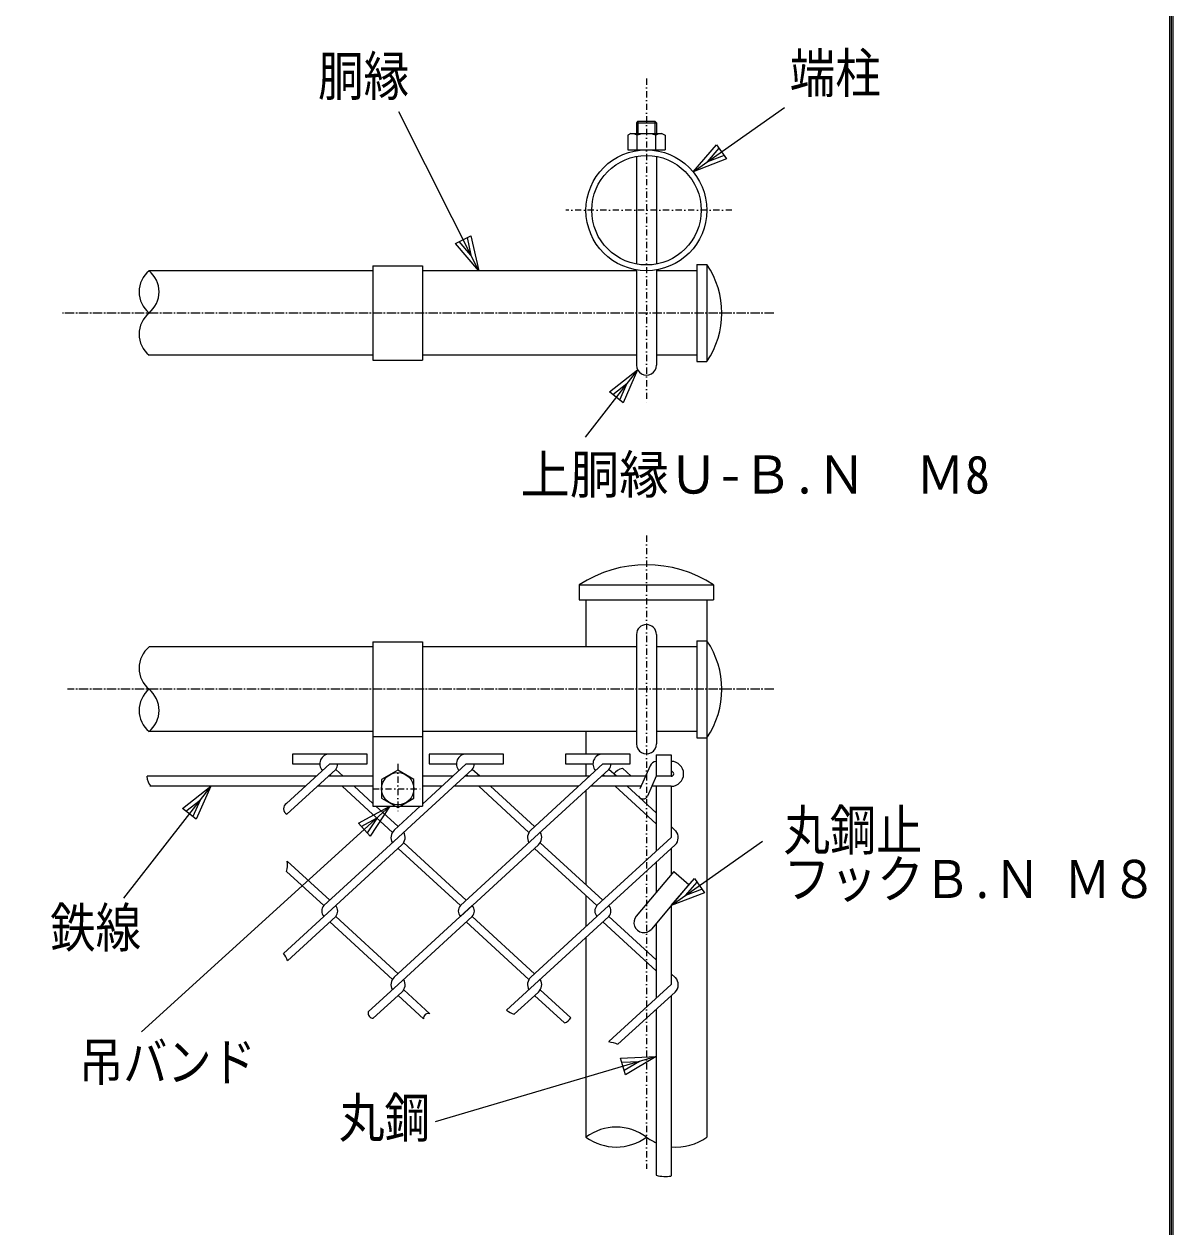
# Model space of a CAD drawing. Units: millimetres, scale not verified. Extents: x -2950 to 2950, y -2100 to 2100.
# Drawn here: x 1876 to 2800, y -434 to 533 of the extents above; entities that cross this region are included whole.
import ezdxf
from ezdxf.enums import TextEntityAlignment as Align

# ---------------------------------------------------------------- set-up
doc = ezdxf.new("R2010")
doc.units = ezdxf.units.MM
doc.header["$LTSCALE"] = 10
doc.linetypes.add('USER1', pattern=[1.125, 0.75, -0.125, 0.125, -0.125])
doc.linetypes.add('USER3', pattern=[1.01, 0.5, -0.25, 0.01, -0.25])
for name, color, linetype, lineweight in [('0-1_1', 7, 'Continuous', 25), ('0-2_0', 7, 'Continuous', 25), ('0-6_WAKU', 7, 'Continuous', 25)]:
    doc.layers.add(name, color=color, linetype=linetype, lineweight=lineweight)
doc.styles.add('ＭＳ ゴシック', font='')
doc.styles.get('ＭＳ ゴシック').set_extended_font_data('MS Gothic')

# ---------------------------------------------------------------- blocks, each defined once
blk = doc.blocks.new('C110')
at = {"layer": '0-1_1', "color": 4}
blk.add_line((40779.8, 18197.8), (40138.1, 19473.9), dxfattribs=at)
blk.add_lwpolyline([(40716.6, 18479.4), (40779.8, 18197.8), (40591.5, 18416.5)], close=True, dxfattribs=at)
blk.add_lwpolyline([(40685.3, 18463.7), (40716.9, 18322.9), (40622.8, 18432.2)], dxfattribs=at)
blk = doc.blocks.new('C111')
at = {"layer": '0-1_1', "color": 4}
blk.add_line((42504, 18991.8), (43237.7, 19508.9), dxfattribs=at)
blk.add_lwpolyline([(42773.2, 19095.9), (42504, 18991.8), (42692.5, 19210.3)], close=True, dxfattribs=at)
blk.add_lwpolyline([(42753, 19124.5), (42618.4, 19072.5), (42712.7, 19181.7)], dxfattribs=at)
blk = doc.blocks.new('C112')
at = {"layer": '0-1_1', "color": 4}
blk.add_line((40065.5, 14682.3), (38067.7, 12868.6), dxfattribs=at)
blk.add_lwpolyline([(39811.1, 14545.9), (40065.5, 14682.3), (39905.2, 14442.2)], close=True, dxfattribs=at)
blk.add_lwpolyline([(39834.6, 14520), (39961.8, 14588.2), (39881.7, 14468.1)], dxfattribs=at)
blk = doc.blocks.new('C113')
at = {"layer": '0-1_1', "color": 4}
blk.add_line((38624.6, 14842.3), (37922.4, 13942.2), dxfattribs=at)
blk.add_lwpolyline([(38397.2, 14664.6), (38624.6, 14842.3), (38507.6, 14578.4)], close=True, dxfattribs=at)
blk.add_lwpolyline([(38424.8, 14643), (38538.5, 14731.9), (38480, 14600)], dxfattribs=at)
blk = doc.blocks.new('C114')
at = {"layer": '0-1_1', "color": 4}
blk.add_line((42207.2, 12670.2), (40428.7, 12145), dxfattribs=at)
blk.add_lwpolyline([(41918.9, 12658), (42207.2, 12670.2), (41958.5, 12523.7)], close=True, dxfattribs=at)
blk.add_lwpolyline([(41928.8, 12624.4), (42073, 12630.5), (41948.6, 12557.3)], dxfattribs=at)

msp = doc.modelspace()

# ---------------------------------------------------------------- linework, layer by layer
at = {"layer": '0-1_1', "color": 4, "linetype": 'USER3'}
for p, q in [((2376.56, 488.94), (2376.56, 227.76)), ((2445.36, 383.09), (2311.76, 383.09)), ((2376.56, 121.66), (2376.56, -387.4)), ((2176.56, -61.95), (2176.56, -101.95)), ((2156.56, -81.95), (2196.56, -81.95))]:
    msp.add_line(p, q, dxfattribs=at)
at = {"layer": '0-1_1'}
for p, q in [((2369.76, 454.69), (2368.56, 453.49)), ((2369.76, 454.69), (2383.36, 454.69)), ((2383.36, 454.69), (2384.56, 453.49)), ((2368.56, 453.49), (2368.56, 444.69)), ((2368.56, 453.49), (2384.56, 453.49)), ((2384.56, 453.49), (2384.56, 444.69)), ((2364.06, 444.69), (2361.56, 443.54)), ((2361.56, 443.54), (2361.56, 431.69)), ((2369.06, 431.69), (2369.06, 443.54)), ((2384.05, 431.69), (2384.05, 443.54)), ((2361.56, 431.69), (2391.56, 431.69)), ((2368.56, 431.69), (2368.56, 431.03)), ((2368.56, 426.36), (2368.56, 339.83)), ((2384.56, 431.69), (2384.56, 431.03)), ((2384.56, 426.36), (2384.56, 339.83)), ((2156.56, 338.49), (2156.56, 262.49)), ((2156.56, 338.49), (2196.56, 338.49)), ((2196.56, 338.49), (2196.56, 262.49)), ((2417.16, 339.49), (2417.16, 261.49)), ((2417.16, 339.49), (2425.16, 339.49)), ((2425.16, 339.49), (2425.16, 261.49)), ((2156.56, 334.49), (1976.56, 334.49)), ((2368.56, 334.49), (2196.56, 334.49)), ((2368.56, 335.15), (2368.56, 258.49)), ((2384.56, 335.15), (2384.56, 258.49)), ((2417.16, 334.49), (2384.56, 334.49)), ((2156.56, 266.49), (1976.56, 266.49)), ((2156.56, 262.49), (2196.56, 262.49)), ((2368.56, 266.49), (2196.56, 266.49)), ((2417.16, 266.49), (2384.56, 266.49)), ((2417.16, 261.49), (2425.16, 261.49)), ((2322.56, 82.05), (2430.56, 82.05)), ((2322.56, 82.05), (2322.56, 70.05)), ((2430.56, 82.05), (2430.56, 70.05)), ((2322.56, 70.05), (2430.56, 70.05)), ((2327.96, 70.05), (2327.96, 32.05)), ((2425.16, 70.05), (2425.16, 37.05)), ((2368.56, 42.05), (2368.56, -45.95)), ((2384.56, 42.05), (2384.56, -45.95)), ((2156.56, 32.05), (1976.56, 32.05)), ((2156.56, 36.05), (2156.56, -95.95)), ((2156.56, 36.05), (2196.56, 36.05)), ((2196.56, 36.05), (2196.56, -95.95)), ((2368.56, 32.05), (2196.56, 32.05)), ((2417.16, 32.05), (2384.56, 32.05)), ((2417.16, 37.05), (2417.16, -40.95)), ((2417.16, 37.05), (2425.16, 37.05)), ((2425.16, 37.05), (2425.16, -40.95)), ((2156.56, -35.95), (1976.56, -35.95)), ((2368.56, -35.95), (2196.56, -35.95)), ((2327.96, -35.95), (2327.96, -54.03)), ((2417.16, -35.95), (2384.56, -35.95)), ((2156.56, -39.95), (2196.56, -39.95)), ((2417.16, -40.95), (2425.16, -40.95)), ((2425.16, -40.95), (2425.16, -361.95)), ((2384.48, -54.75), (2384.48, -71.95)), ((2384.48, -54.75), (2396.48, -54.75)), ((2396.48, -54.75), (2396.48, -71.95)), ((2087.21, -93.78), (2121.86, -62.03)), ((2087.42, -102.37), (2126.65, -66.42)), ((2132.69, -71.95), (2126.65, -66.42)), ((2196.56, -94.23), (2231.71, -62.03)), ((2231.71, -62.03), (2261.71, -62.03)), ((2242.53, -71.95), (2236.5, -66.42)), ((2283.55, -115.17), (2341.55, -62.03)), ((2286.63, -121.14), (2346.35, -66.42)), ((2327.96, -62.03), (2327.96, -71.95)), ((2352.38, -71.95), (2346.35, -66.42)), ((2364.22, -71.95), (2357.21, -65.52)), ((2379.47, -63.52), (2371.23, -82.08)), ((2111.03, -71.95), (1975.08, -71.95)), ((2156.56, -71.95), (2120.62, -71.95)), ((2123.1, -71.95), (2121.86, -70.82)), ((2220.88, -71.95), (2196.56, -71.95)), ((2330.72, -71.95), (2230.47, -71.95)), ((2232.94, -71.95), (2231.71, -70.82)), ((2375.72, -71.95), (2340.32, -71.95)), ((2347.16, -71.95), (2340.32, -71.95)), ((2342.79, -71.95), (2341.55, -70.82)), ((2384.48, -71.95), (2377.46, -87.77)), ((2396.48, -71.95), (2384.48, -71.95)), ((2102.3, -79.95), (1977.06, -79.95)), ((2156.56, -79.95), (2111.89, -79.95)), ((2156.56, -102.61), (2131.83, -79.95)), ((2156.56, -93.82), (2141.42, -79.95)), ((2212.15, -79.95), (2196.56, -79.95)), ((2321.99, -79.95), (2221.74, -79.95)), ((2282.08, -116.98), (2241.67, -79.95)), ((2286.63, -112.36), (2251.26, -79.95)), ((2327.96, -83.27), (2327.96, -159.02)), ((2355.89, -79.95), (2331.59, -79.95)), ((2384.48, -110.15), (2351.52, -79.95)), ((2372.18, -79.95), (2355.88, -79.95)), ((2384.48, -101.36), (2361.11, -79.95)), ((2396.48, -79.95), (2380.93, -79.95)), ((2384.48, -79.95), (2384.48, -132.14)), ((2396.48, -79.95), (2396.48, -121.14)), ((2156.56, -95.95), (2196.56, -95.95)), ((2176.78, -112.36), (2158.88, -95.95)), ((2173.71, -115.17), (2194.69, -95.95)), ((2172.23, -116.98), (2155.79, -101.91)), ((2400.06, -115.64), (2396.48, -112.36)), ((2176.78, -121.14), (2117.06, -175.87)), ((2181.33, -125.31), (2231.71, -171.47)), ((2286.63, -121.14), (2226.91, -175.87)), ((2291.18, -125.31), (2341.55, -171.47)), ((2396.48, -121.14), (2336.76, -175.87)), ((2179.86, -127.12), (2117.08, -184.64)), ((2176.78, -129.93), (2226.91, -175.87)), ((2289.7, -127.12), (2226.93, -184.64)), ((2286.63, -129.93), (2336.76, -175.87)), ((2399.55, -127.12), (2336.78, -184.64)), ((2396.48, -129.93), (2396.48, -151.01)), ((2087.73, -140.2), (2121.86, -171.47)), ((2384.48, -140.93), (2384.48, -165.31)), ((2087.08, -148.39), (2117.06, -175.87)), ((2398.69, -148.37), (2368.4, -184.47)), ((2398.69, -148.37), (2410.72, -158.93)), ((2410.72, -158.93), (2380.66, -194.75)), ((2327.96, -167.8), (2327.96, -192.72)), ((2084.65, -214.36), (2126.64, -175.88)), ((2173.71, -233.41), (2236.48, -175.88)), ((2396.48, -175.9), (2396.48, -239.38)), ((2087.88, -220.19), (2126.65, -184.66)), ((2172.23, -235.21), (2121.86, -189.05)), ((2176.78, -230.59), (2126.65, -184.66)), ((2176.78, -239.38), (2236.5, -184.66)), ((2282.08, -235.21), (2231.71, -189.05)), ((2286.63, -230.59), (2236.5, -184.66)), ((2283.55, -233.41), (2336.78, -184.64)), ((2286.63, -239.38), (2346.35, -184.66)), ((2384.48, -228.38), (2341.55, -189.05)), ((2384.48, -219.59), (2346.35, -184.66)), ((2384.48, -190.2), (2384.48, -250.38)), ((2327.96, -201.51), (2327.96, -361.95)), ((2399.7, -233.54), (2396.48, -230.59)), ((2176.78, -239.38), (2152.87, -261.29)), ((2286.63, -239.38), (2264.12, -260.01)), ((2396.48, -239.38), (2346.45, -285.22)), ((2179.86, -245.35), (2156.85, -266.44)), ((2176.78, -248.17), (2197.32, -266.99)), ((2181.33, -243.55), (2202.46, -262.91)), ((2289.7, -245.35), (2270.26, -263.17)), ((2286.63, -248.17), (2310.64, -270.17)), ((2291.18, -243.55), (2315.85, -266.16)), ((2399.55, -245.35), (2353.67, -287.39)), ((2396.48, -248.17), (2396.48, -393.23)), ((2384.48, -259.17), (2384.48, -392.58))]:
    msp.add_line(p, q, dxfattribs=at)
at = {"layer": '0-1_1', "color": 4}
for p, q in [((2369.76, 454.69), (2369.76, 444.69)), ((2383.36, 454.69), (2383.36, 444.69)), ((2369.48, 254.77), (2327.35, 200.78))]:
    msp.add_line(p, q, dxfattribs=at)
at = {"layer": '0-1_1', "color": 4, "linetype": 'USER1'}
for p, q in [((2478.92, 300.49), (1906.92, 300.49)), ((2478.92, -1.95), (1910.92, -1.95))]:
    msp.add_line(p, q, dxfattribs=at)
at = {"layer": '0-1_1'}
for points in [[(2364.06, 444.69), (2389.06, 444.69), (2391.56, 443.54), (2391.56, 431.69)], [(2121.86, -62.03), (2151.86, -62.03), (2151.86, -54.03), (2091.86, -54.03), (2091.86, -62.03), (2113.86, -62.03)], [(2261.71, -62.03), (2261.71, -54.03), (2201.71, -54.03), (2201.71, -62.03), (2223.71, -62.03)], [(2341.55, -62.03), (2363.55, -62.03), (2363.55, -54.03), (2311.55, -54.03), (2311.55, -62.03), (2333.55, -62.03)], [(2176.78, -121.14), (2191.18, -107.95), (2236.5, -66.42)]]:
    msp.add_lwpolyline(points, dxfattribs=at)
at = {"layer": '0-1_1', "color": 4}
msp.add_lwpolyline([(2346.73, 237), (2369.48, 254.77), (2357.77, 228.39)], close=True, dxfattribs=at)
msp.add_lwpolyline([(2349.49, 234.85), (2360.87, 243.73), (2355.01, 230.54)], dxfattribs=at)
at = {"layer": '0-1_1'}
msp.add_lwpolyline([(2176.56, -66.94), (2163.56, -74.44), (2163.56, -89.45), (2176.56, -96.96), (2189.56, -89.45), (2189.56, -74.44)], close=True, dxfattribs=at)
for centre, radius in [((2376.56, 383.09), 48.6), ((2376.56, 383.09), 44), ((2176.56, -81.95), 13)]:
    msp.add_circle(centre, radius, dxfattribs=at)
for centre, radius, start, end in [((2364.06, 433.27), 11.43, 64.02038, 90), ((2376.56, 419.79), 24.9, 72.4866, 107.51478), ((2389.06, 433.27), 11.43, 90, 115.97954), ((2367.78, 300.49), 69.38, 325.79449, 34.20584), ((2376.56, 258.49), 8, 179.99992, 0), ((2376.56, -1.07), 99.12, 56.99119, 123.00874), ((2376.56, 42.05), 8, 0, 179.99992), ((2367.78, -1.95), 69.38, 325.79449, 34.20584), ((2376.56, -45.95), 8, 179.99992, 0), ((2121.86, -62.03), 8, 90, 222.50017), ((2231.71, -62.03), 8, 90, 222.50017), ((2341.55, -62.03), 8, 90, 222.50017), ((2121.86, -62.03), 6.48, 317.50034, 0.00134), ((2231.71, -62.03), 6.48, 317.50034, 0.00134), ((2341.55, -62.03), 6.48, 317.50034, 0.00134), ((2384.95, -65.95), 6, 94.52752, 156.07887), ((2396.48, -69.95), 10, 270, 90), ((2396.48, -69.95), 2, 270, 90), ((2373.8, -86.15), 4, 207.26498, 336.07901), ((2179.18, -121.14), 8.1, 132.50044, 210.96289), ((2289.03, -121.14), 8.1, 132.50044, 210.96289), ((2394.08, -121.14), 8.1, 312.50125, 41.72022), ((2174.38, -121.14), 8.1, 312.50052, 30.96283), ((2284.23, -121.14), 8.1, 312.50052, 30.96283), ((2121.86, -180.26), 6.48, 137.49927, 222.50073), ((2121.86, -180.26), 6.48, 317.50034, 42.50064), ((2231.71, -180.26), 6.48, 137.49927, 222.50073), ((2231.71, -180.26), 6.48, 317.50034, 42.50064), ((2341.55, -180.26), 6.48, 137.49927, 222.50073), ((2341.55, -180.26), 6.48, 317.50034, 42.50064), ((2374.53, -189.61), 8, 139.99904, 320.00134), ((2179.18, -239.38), 8.1, 132.50044, 210.96289), ((2174.38, -239.38), 8.1, 312.50052, 30.96283), ((2289.03, -239.38), 8.1, 132.50044, 210.96289), ((2284.23, -239.38), 8.1, 312.50052, 30.96283), ((2394.08, -239.38), 8.1, 312.50125, 43.52454)]:
    msp.add_arc(centre, radius, start, end, dxfattribs=at)
at = {"layer": '0-1_1', "color": 4}
for centre, radius, start, end in [((1990.62, 317.49), 22.06, 129.59811, 230.40164), ((1962.5, 317.49), 22.06, 309.59845, 50.40183), ((1990.62, 283.49), 22.06, 129.59836, 230.40189), ((1990.62, 15.05), 22.06, 129.59811, 230.40164), ((1990.62, -18.95), 22.06, 129.59836, 230.40189), ((1962.5, -18.95), 22.06, 309.59845, 50.40155), ((2359.61, -76.92), 11.64, 101.88753, 144.47858), ((1986.54, -71.92), 11.68, 180.13562, 223.44576), ((2089.47, -98.02), 4.8, 118.06473, 244.84522), ((2066.47, -142.63), 21.4, 344.38525, 6.53153), ((2071.95, -225.2), 16.7, 17.46593, 40.48177), ((2280.26, -236.2), 28.76, 235.85553, 249.65012), ((2156.92, -262.27), 4.16, 166.37213, 269.05505), ((2201.09, -266.46), 3.8, 68.83014, 188.02585), ((2307.07, -260.16), 10.63, 289.60766, 325.64575), ((2338.03, -332.08), 47.34, 70.71227, 80.06109), ((2352.26, -394.86), 40.91, 53.55557, 126.44482), ((2352.26, -329.04), 40.91, 233.55557, 306.44443), ((2400.86, -329.04), 40.91, 233.55563, 246.3927), ((2400.86, -329.04), 40.91, 263.85135, 306.44482), ((2391.88, -367.05), 26.59, 253.82394, 279.94732)]:
    msp.add_arc(centre, radius, start, end, dxfattribs=at)
at = {"layer": '0-6_WAKU'}
msp.add_lwpolyline([(-2699.97, 1950), (2800.03, 1950), (2800.03, -1950), (-2699.97, -1950)], close=True, dxfattribs=at)
for points in [[(2798.7, 1948.67), (2798.7, -1948.67), (-2698.64, -1948.67)], [(2797.36, 1947.33), (2797.36, -1947.33), (-2697.3, -1947.33)]]:
    msp.add_lwpolyline(points, dxfattribs=at)

# ---------------------------------------------------------------- block references
at = {"layer": '0-2_0', "xscale": 0.1, "yscale": 0.1}
for name, p in [('C111', (-1836.25, -1485.29)), ('C110', (-1836.25, -1485.29)), ('C113', (-1836.25, -1564.18)), ('C112', (-1836.25, -1564.18)), ('C111', (-1853.92, -2075.08)), ('C114', (-1836.25, -1564.18))]:
    msp.add_blockref(name, p, dxfattribs=at)

# ---------------------------------------------------------------- texts
at = {"layer": '0-1_1', "color": 4, "style": 'ＭＳ ゴシック'}
for s, height, width, p in [('端柱', 31.6, 0.85, (2491.86, 468.03)), ('胴縁', 31.6, 0.85, (2112.46, 465.7)), ('上胴縁Ｕ-Ｂ.Ｎ\u3000Ｍ8', 30.67, 0.95, (2275.27, 146.16)), ('丸鋼止', 32.11, 0.85, (2486.87, -140.95)), ('フックＢ.Ｎ Ｍ８', 30.64, 0.9, (2486.87, -179)), ('鉄線', 31.6, 0.85, (1896.94, -218.87)), ('吊バンド', 30.65, 0.85, (1920.23, -326.05)), ('丸鋼', 31.6, 0.85, (2129.29, -371.75))]:
    msp.add_text(s, height=height, dxfattribs=dict(at, width=width)).set_placement(p, align=Align.BOTTOM_LEFT)

doc.saveas('drawing.dxf')
